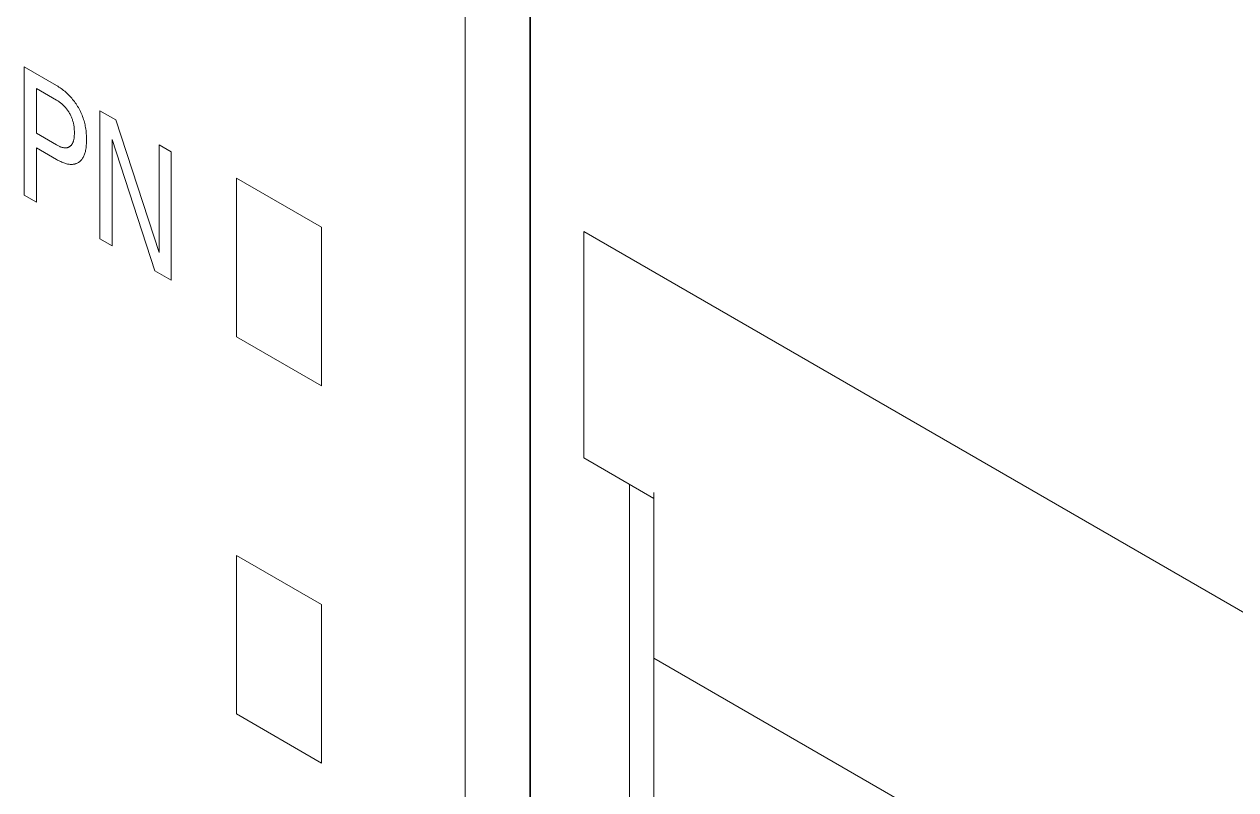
# Model space of a CAD drawing. Header units: inches. Extents: x 67248 to 85686, y -40174 to -31152.
# Drawn here: x 82451.59 to 82465.76, y -33358.02 to -33349.07 of the extents above; entities that cross this region are included whole.
import ezdxf

# ---------------------------------------------------------------- set-up
doc = ezdxf.new("R2010")
doc.units = ezdxf.units.IN
doc.header["$MEASUREMENT"] = 0

# ---------------------------------------------------------------- blocks, each defined once
blk = doc.blocks.new('ET200S')
at = {"lineweight": 0}
for p, q in [((64.727, -33.379), (64.727, 36.932)), ((65.428, 36.929), (65.428, -28.555)), ((65.434, -33.379), (65.434, 36.932)), ((59.954, 25.97), (59.954, 27.358)), ((59.954, 27.358), (60.304, 27.156)), ((60.086, 27.125), (60.086, 26.641)), ((60.304, 26.999), (60.086, 27.125)), ((60.774, 25.497), (60.774, 26.885)), ((60.774, 26.885), (60.945, 26.786)), ((60.945, 26.786), (61.415, 25.351)), ((60.086, 26.641), (60.304, 26.515)), ((60.905, 26.572), (60.905, 25.421)), ((61.369, 25.153), (60.905, 26.572)), ((61.415, 25.351), (61.415, 26.515)), ((61.415, 26.515), (61.545, 26.439)), ((60.086, 26.483), (60.086, 25.894)), ((60.304, 26.358), (60.086, 26.483)), ((61.545, 26.439), (61.545, 25.051)), ((62.252, 26.154), (62.252, 24.439)), ((63.171, 25.623), (62.252, 26.154)), ((60.086, 25.894), (59.954, 25.97)), ((63.171, 23.909), (63.171, 25.623)), ((60.905, 25.421), (60.774, 25.497)), ((66.011, 25.579), (66.011, 23.13)), ((66.011, 25.579), (75.203, 20.272)), ((61.545, 25.051), (61.369, 25.153)), ((62.252, 24.439), (63.171, 23.909)), ((66.011, 23.13), (66.772, 22.69)), ((66.506, 22.844), (66.506, -16.348)), ((66.772, -16.195), (66.772, 22.753)), ((62.252, 22.072), (62.252, 20.357)), ((63.171, 21.541), (62.252, 22.072)), ((63.171, 19.826), (63.171, 21.541)), ((74.708, 16.379), (66.772, 20.961)), ((62.252, 20.357), (63.171, 19.826))]:
    blk.add_line(p, q, dxfattribs=at)
for points in [[(60.304, 26.358), (60.315, 26.351), (60.326, 26.345), (60.338, 26.339), (60.349, 26.334), (60.36, 26.329), (60.371, 26.324), (60.382, 26.32), (60.393, 26.316), (60.403, 26.313), (60.413, 26.311), (60.423, 26.308), (60.433, 26.307), (60.442, 26.305), (60.452, 26.304), (60.461, 26.304), (60.47, 26.304), (60.478, 26.304), (60.485, 26.305), (60.493, 26.306), (60.5, 26.308), (60.507, 26.31), (60.514, 26.312), (60.52, 26.314), (60.527, 26.317), (60.533, 26.32), (60.54, 26.324), (60.546, 26.328), (60.552, 26.332), (60.557, 26.337), (60.563, 26.342), (60.568, 26.347), (60.573, 26.352), (60.578, 26.358), (60.582, 26.364), (60.586, 26.371), (60.591, 26.379), (60.596, 26.387), (60.6, 26.396), (60.604, 26.405), (60.607, 26.415), (60.61, 26.424), (60.613, 26.434), (60.616, 26.445), (60.618, 26.455), (60.621, 26.469), (60.623, 26.483), (60.625, 26.497), (60.626, 26.512), (60.627, 26.527), (60.628, 26.542), (60.629, 26.558), (60.629, 26.573), (60.629, 26.589), (60.628, 26.604), (60.627, 26.62), (60.626, 26.636), (60.625, 26.652), (60.623, 26.669), (60.621, 26.685), (60.618, 26.702), (60.615, 26.717), (60.612, 26.731), (60.609, 26.746), (60.605, 26.761), (60.601, 26.776), (60.596, 26.791), (60.591, 26.806), (60.586, 26.821), (60.58, 26.836), (60.574, 26.85), (60.568, 26.864), (60.562, 26.878), (60.555, 26.891), (60.547, 26.905), (60.54, 26.919), (60.532, 26.932), (60.524, 26.945), (60.515, 26.959), (60.506, 26.971), (60.497, 26.984), (60.488, 26.996), (60.478, 27.008), (60.468, 27.02), (60.458, 27.032), (60.447, 27.043), (60.437, 27.054), (60.426, 27.065), (60.415, 27.075), (60.404, 27.085), (60.392, 27.095), (60.38, 27.105), (60.367, 27.115), (60.355, 27.124), (60.342, 27.133), (60.329, 27.141), (60.316, 27.149), (60.304, 27.156)], [(60.304, 26.999), (60.311, 26.994), (60.319, 26.99), (60.327, 26.985), (60.334, 26.979), (60.342, 26.974), (60.35, 26.968), (60.357, 26.962), (60.364, 26.956), (60.371, 26.95), (60.377, 26.944), (60.384, 26.937), (60.39, 26.931), (60.397, 26.924), (60.403, 26.917), (60.409, 26.91), (60.415, 26.902), (60.42, 26.895), (60.425, 26.887), (60.431, 26.88), (60.436, 26.872), (60.441, 26.864), (60.445, 26.856), (60.45, 26.848), (60.454, 26.839), (60.458, 26.831), (60.462, 26.823), (60.465, 26.814), (60.469, 26.806), (60.472, 26.797), (60.475, 26.788), (60.478, 26.779), (60.481, 26.77), (60.483, 26.761), (60.486, 26.752), (60.488, 26.743), (60.489, 26.734), (60.491, 26.725), (60.493, 26.715), (60.494, 26.705), (60.495, 26.695), (60.496, 26.685), (60.496, 26.676), (60.497, 26.666), (60.497, 26.657), (60.497, 26.647), (60.497, 26.638), (60.497, 26.629), (60.496, 26.619), (60.496, 26.61), (60.495, 26.601), (60.494, 26.593), (60.493, 26.584), (60.491, 26.576), (60.49, 26.57), (60.488, 26.563), (60.486, 26.557), (60.485, 26.551), (60.482, 26.546), (60.48, 26.54), (60.478, 26.535), (60.475, 26.53), (60.472, 26.525), (60.47, 26.521), (60.467, 26.517), (60.464, 26.513), (60.462, 26.51), (60.459, 26.507), (60.455, 26.504), (60.452, 26.501), (60.449, 26.498), (60.445, 26.496), (60.441, 26.494), (60.438, 26.492), (60.434, 26.49), (60.43, 26.488), (60.426, 26.487), (60.421, 26.486), (60.417, 26.485), (60.413, 26.484), (60.408, 26.483), (60.404, 26.483), (60.398, 26.483), (60.393, 26.483), (60.387, 26.484), (60.381, 26.485), (60.375, 26.486), (60.37, 26.487), (60.364, 26.488), (60.358, 26.49), (60.351, 26.492), (60.344, 26.495), (60.338, 26.498), (60.331, 26.501), (60.324, 26.504), (60.317, 26.507), (60.31, 26.511), (60.304, 26.515)]]:
    blk.add_lwpolyline(points, dxfattribs=at)

msp = doc.modelspace()

# ---------------------------------------------------------------- block references
at = {"xscale": 1.08, "yscale": 1.08, "zscale": 1.08}
msp.add_blockref('ET200S', (82386.84, -33379.117, 0.332), dxfattribs=at)

doc.saveas('drawing.dxf')
